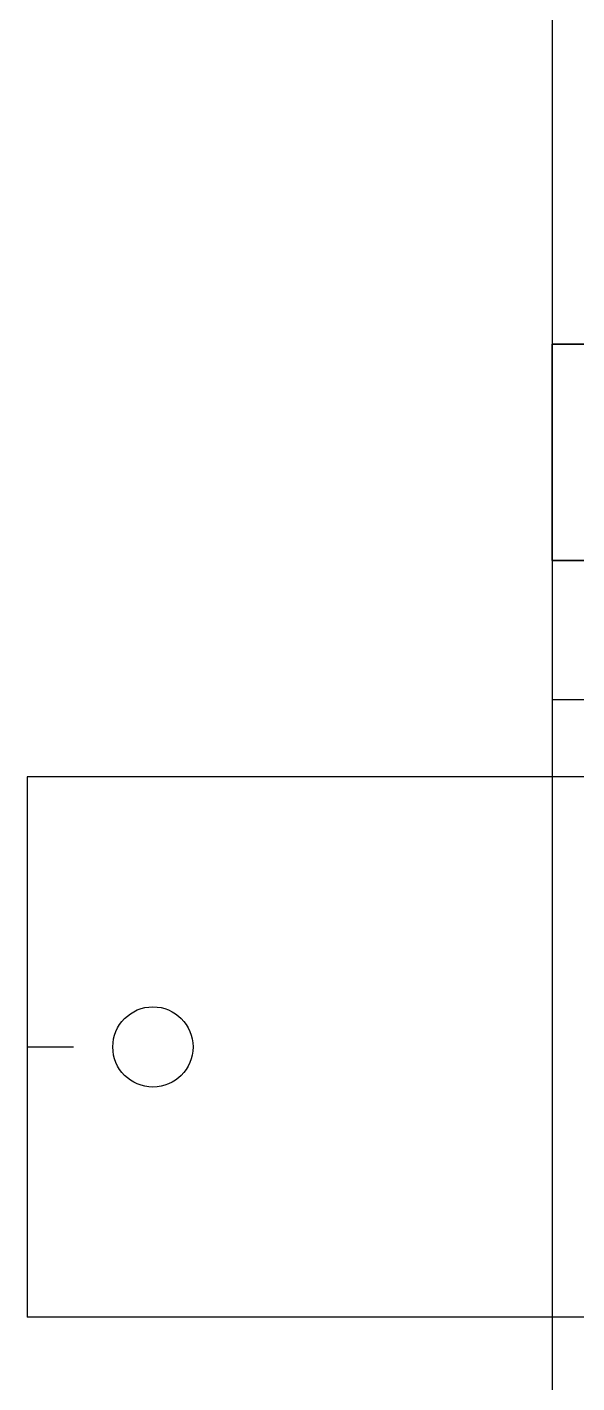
# Model space of a CAD drawing. Header units: millimetres. Extents: x 2151 to 5908, y -441 to 3322.
# Drawn here: x 3168 to 3203.6, y 1759.2 to 1847 of the extents above; entities that cross this region are included whole.
import ezdxf
from ezdxf.enums import TextEntityAlignment as Align

# ---------------------------------------------------------------- set-up
doc = ezdxf.new("R2010")
doc.units = ezdxf.units.MM
doc.layers.add('2DE_OBJ_Eti-Apparatus', color=7, linetype='Continuous', lineweight=25)
doc.layers.add('Gehäuse', color=7, linetype='Continuous')
doc.styles.add('CP_ATTR', font='ARIAL.TTF')

# ---------------------------------------------------------------- blocks, each defined once
blk = doc.blocks.new('2de_eti_9_4352_5ex0yz5')
at = {"linetype": 'Continuous'}
for p, q in [((716, 35), (0, 35)), ((0, 35), (0, 0)), ((0, 17.5), (3, 17.5)), ((716, 0), (0, 0))]:
    blk.add_line(p, q, dxfattribs=at)
blk.add_circle((8.15, 17.5), 2.6, dxfattribs=at)
at = {"linetype": 'ByBlock', "style": 'CP_ATTR', "flags": 9}
for tag, p in [('CURRENT', (0, 5)), ('LINK', (0, 5)), ('CHARACTER', (0, 5)), ('POWER', (0, 5)), ('ORDER-NO', (0, 5)), ('PRODUCT-TYPE', (0, 5)), ('ARTICLE', (0, 5)), ('GROUP', (0, 5)), ('NUMBER', (0, 5)), ('NAME', (0, 5)), ('EL-STATUS', (0, 4.999)), ('FUNCTION', (0, 4.999)), ('ARTICLE-2', (0, 4.999)), ('ARTICLE-1', (0, 4.999)), ('VOLTAGE', (0, 4.999)), ('PRODUCER', (0, 4.999)), ('WEIGHT', (0.001, 5)), ('IP', (0.001, 5)), ('OTHER', (0.001, 5))]:
    blk.add_attdef(tag, text='', height=0.00005, dxfattribs=at).set_placement(p, align=Align.MIDDLE_LEFT)
blk = doc.blocks.new('*U108')
at = {"layer": 'Gehäuse'}
for p, q in [((0, 77), (144, 77)), ((0, 68), (144, 68))]:
    blk.add_line(p, q, dxfattribs=at)
for points in [[(0, 0), (144, 0), (144, 91), (0, 91)], [(0, 91), (72, 91), (72, 77), (0, 77)]]:
    blk.add_lwpolyline(points, close=True, dxfattribs=at)
blk = doc.blocks.new('JAL-0810M.02')
at = {"layer": 'Gehäuse'}
blk.add_blockref('*U108', (0, 0), dxfattribs=at)
blk = doc.blocks.new('MDT_CAD_JAL-0810M02')
blk.add_blockref('JAL-0810M.02', (10, 10))

msp = doc.modelspace()

# ---------------------------------------------------------------- linework, layer by layer
at = {"color": 1}
msp.add_lwpolyline([(3202.016, 2248.431), (3202.016, 563.431)], dxfattribs=at)

# ---------------------------------------------------------------- block references
msp.add_blockref('MDT_CAD_JAL-0810M02', (3192.016, 1725.431))
at = {"layer": '2DE_OBJ_Eti-Apparatus'}
msp.add_blockref('2de_eti_9_4352_5ex0yz5', (3168.016, 1763.431), dxfattribs=at)

doc.saveas('drawing.dxf')
